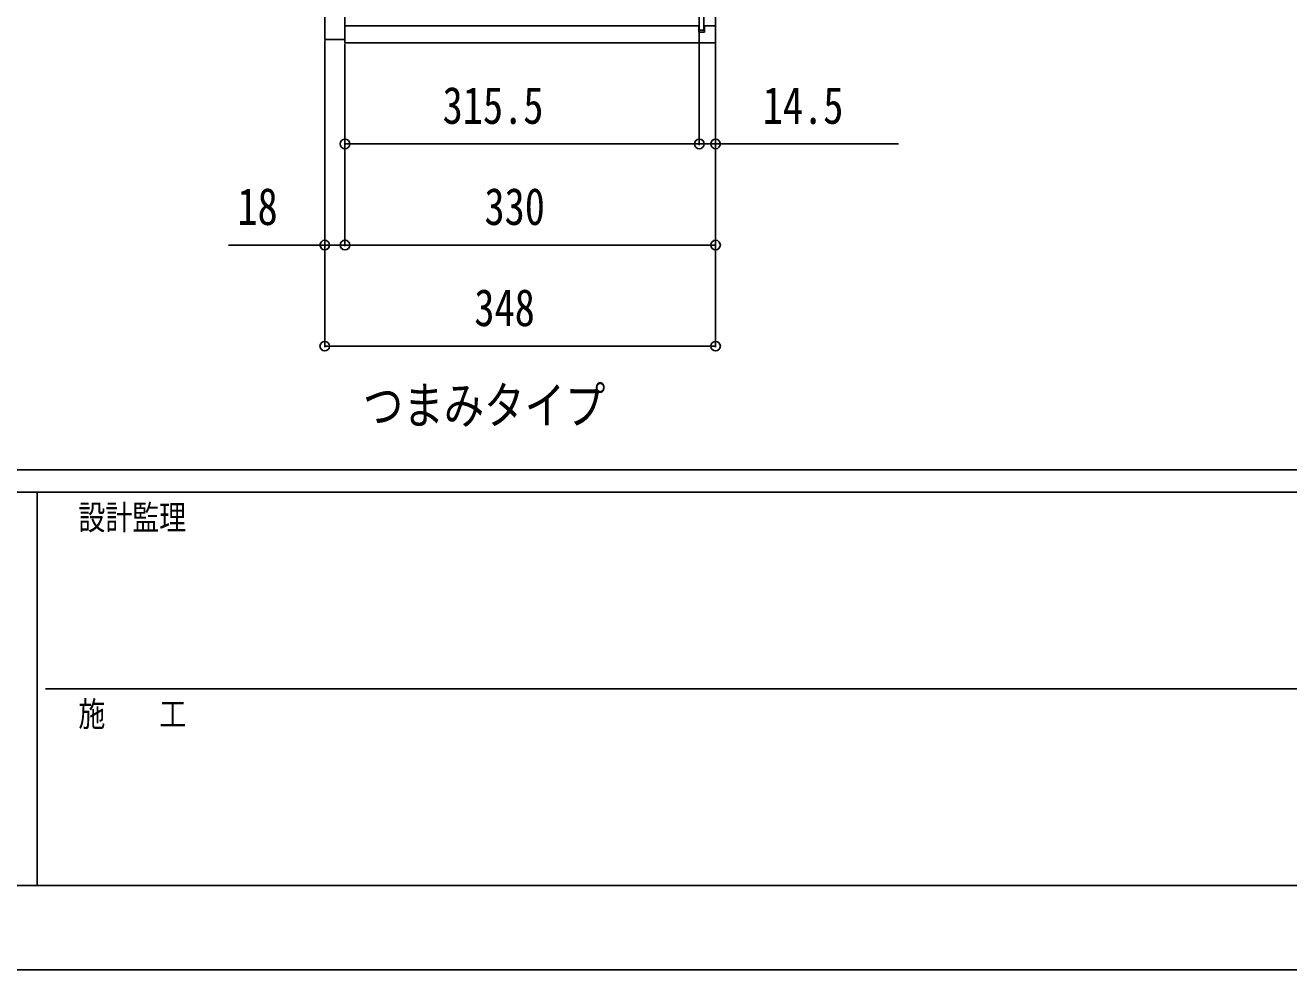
# Model space of a CAD drawing. Units: millimetres, scale not verified. Extents: x -4205 to 4205, y -2970 to 2970.
# Drawn here: x -1316 to -191, y -2970 to -2129 of the extents above; entities that cross this region are included whole.
import ezdxf
from ezdxf.enums import TextEntityAlignment as Align

# ---------------------------------------------------------------- set-up
doc = ezdxf.new("R2010")
doc.units = ezdxf.units.MM
doc.header["$LTSCALE"] = 20
for name, color, linetype in [('0-1_USER1', 3, 'Continuous'), ('0-3_YKK_12', 2, 'Continuous'), ('0-5_YKK_D', 6, 'Continuous'), ('0-6_YKK_ZWAK', 7, 'Continuous')]:
    doc.layers.add(name, color=color, linetype=linetype)
doc.styles.add('ＭＳ ゴシック', font='')
doc.styles.get('ＭＳ ゴシック').set_extended_font_data('MS Gothic')

msp = doc.modelspace()

# ---------------------------------------------------------------- linework, layer by layer
at = {"layer": '0-3_YKK_12'}
for p, q in [((-1030.95, -2130), (-715.95, -2130)), ((-715.95, -2135.5), (-715.95, -2130)), ((-715.95, -2135.5), (-710.95, -2135.5)), ((-710.95, -2130), (-700.95, -2130)), ((-710.95, -2135.5), (-710.95, -2130))]:
    msp.add_line(p, q, dxfattribs=at)
for points in [[(-1048.95, -2142), (-1030.95, -2142), (-1030.95, -1368), (-1048.95, -1368)], [(-1030.95, -2145), (-700.95, -2145), (-700.95, -1365), (-1030.95, -1365)], [(-715.45, -2133.75), (-711.45, -2133.75), (-711.45, -1376.25), (-715.45, -1376.25)]]:
    msp.add_lwpolyline(points, close=True, dxfattribs=at)
at = {"layer": '0-5_YKK_D'}
for p, q in [((-715.45, -2134.75), (-715.45, -2236)), ((-715.45, -2134.75), (-715.45, -2236)), ((-1048.95, -2143), (-1048.95, -2326)), ((-1048.95, -2143), (-1048.95, -2416)), ((-1030.95, -2146), (-1030.95, -2236)), ((-1030.95, -2146), (-1030.95, -2326)), ((-1030.95, -2146), (-1030.95, -2326)), ((-700.95, -2146), (-700.95, -2236)), ((-700.95, -2146), (-700.95, -2326)), ((-700.95, -2146), (-700.95, -2416)), ((-1030.95, -2235), (-715.45, -2235)), ((-715.45, -2235), (-732.45, -2235)), ((-715.45, -2235), (-700.95, -2235)), ((-700.95, -2235), (-538.15, -2235)), ((-1030.95, -2325), (-700.95, -2325)), ((-1048.95, -2415), (-700.95, -2415))]:
    msp.add_line(p, q, dxfattribs=at)
msp.add_lwpolyline([(-1030.95, -2325), (-1048.95, -2325), (-1134.75, -2325)], dxfattribs=at)
for centre in [(-1030.95, -2235), (-715.45, -2235), (-715.45, -2235), (-700.95, -2235), (-1048.95, -2325), (-1030.95, -2325), (-1030.95, -2325), (-700.95, -2325), (-1048.95, -2415), (-700.95, -2415)]:
    msp.add_circle(centre, 4.25, dxfattribs=at)
at = {"layer": '0-6_YKK_ZWAK'}
for p, q in [((3895.02, -2525), (-3904.98, -2525)), ((-1304.98, -2545), (-3904.98, -2545)), ((-1304.98, -2545), (-1304.98, -2895)), ((-4.98, -2545), (-1304.98, -2545)), ((-1297.48, -2720), (-4.98, -2720)), ((-3904.98, -2895), (-1304.98, -2895)), ((-1304.98, -2895), (-4.98, -2895))]:
    msp.add_line(p, q, dxfattribs=at)
msp.add_lwpolyline([(-4205, -2970), (4205, -2970), (4205, 2970), (-4205, 2970)], close=True, dxfattribs=at)

# ---------------------------------------------------------------- texts
at = {"layer": '0-1_USER1', "style": 'ＭＳ ゴシック', "width": 0.8}
msp.add_text('つまみタイプ', height=32.99, dxfattribs=at).set_placement((-1015, -2494), align=Align.BOTTOM_LEFT)
at = {"layer": '0-5_YKK_D', "style": 'ＭＳ ゴシック', "width": 0.8}
for s, p in [('315.5', (-944, -2227)), ('14.5', (-658.95, -2227)), ('18', (-1126.75, -2317)), ('330', (-906.75, -2317)), ('348', (-915.75, -2407))]:
    msp.add_text(s, height=32.99, dxfattribs=at).set_placement(p, align=Align.BOTTOM_LEFT)
at = {"layer": '0-6_YKK_ZWAK', "style": 'ＭＳ ゴシック', "width": 0.8}
for s, p in [('設計監理', (-1268.31, -2585)), ('施\u3000\u3000工', (-1268.31, -2760))]:
    msp.add_text(s, height=21.99, dxfattribs=at).set_placement(p, align=Align.BOTTOM_LEFT)

doc.saveas('drawing.dxf')
